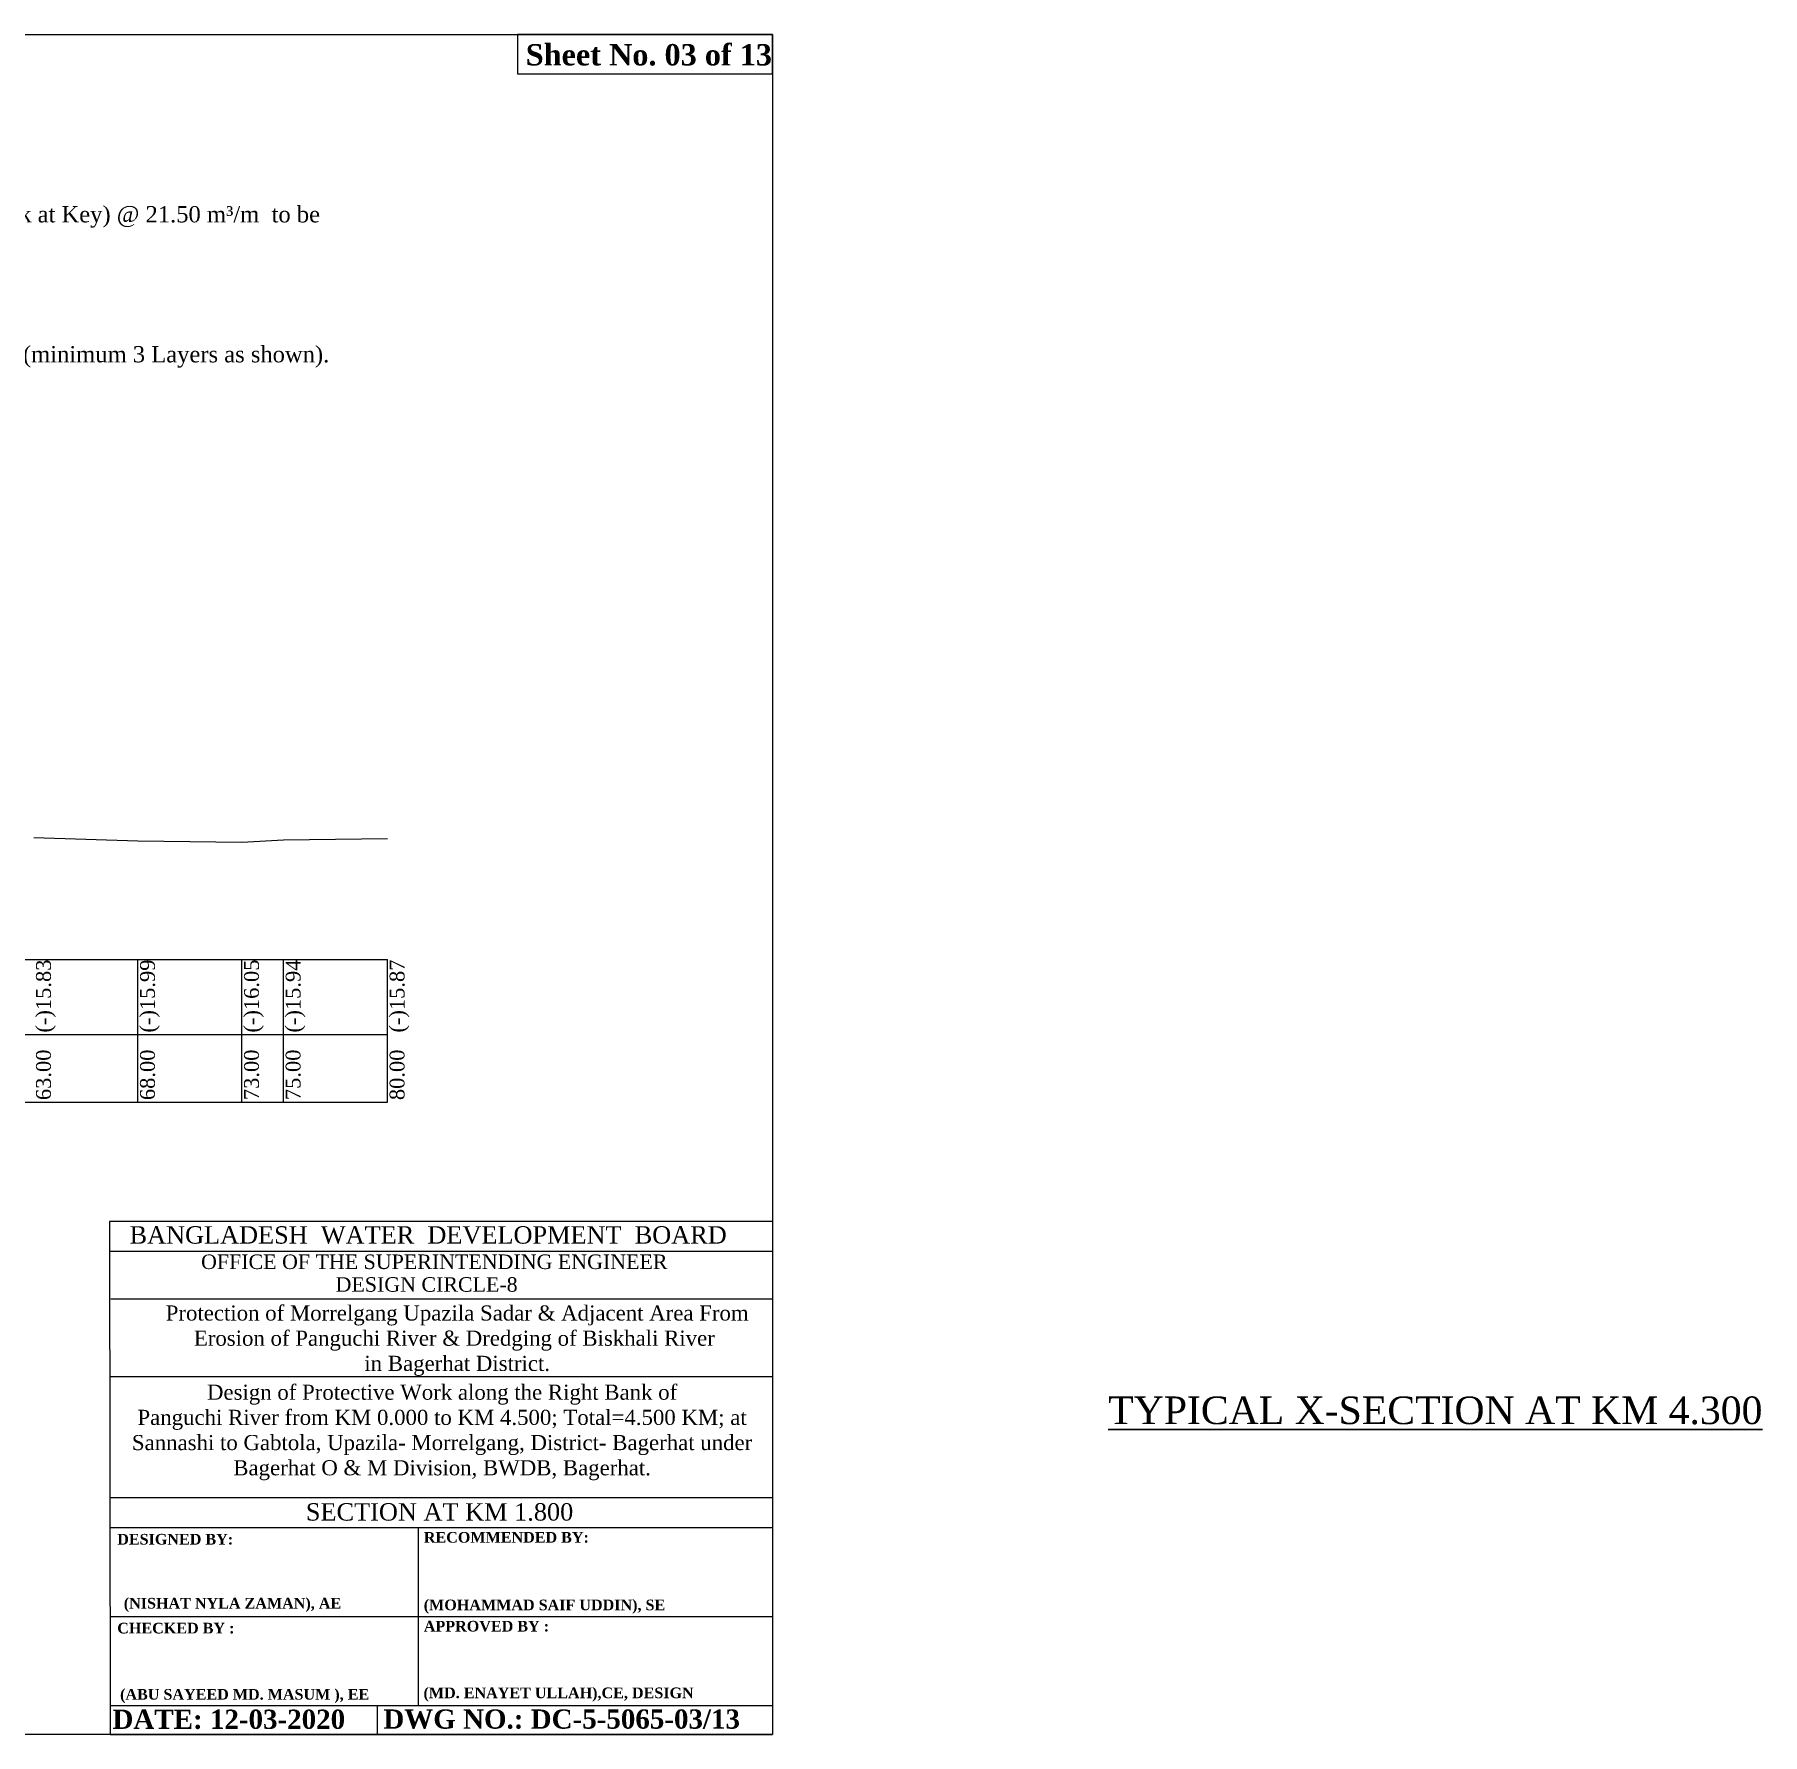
# Model space of a CAD drawing. Header units: metres. Extents: x -1354 to 3686, y -9962 to -7697.
# Drawn here: x -218.3 to -135.3, y -9693.3 to -9611.6 of the extents above; entities that cross this region are included whole.
import ezdxf
from ezdxf.enums import TextEntityAlignment as Align

# ---------------------------------------------------------------- set-up
doc = ezdxf.new("R2010")
doc.units = ezdxf.units.M
doc.layers.add('LINE', color=7, linetype='Continuous')
doc.styles.add('Kazi_T_H', font='timesbd.ttf')
doc.styles.get("Standard").update_dxf_attribs({"font": 'times.ttf'})

msp = doc.modelspace()

# ---------------------------------------------------------------- linework, layer by layer
at = {"color": 3, "linetype": 'Continuous', "lineweight": -3, "ltscale": 0.5}
for p, q in [((-218.376578, -9650.173059), (-213.376578, -9650.333059)), ((-208.376578, -9650.393059), (-206.376578, -9650.283059)), ((-206.376578, -9650.283059), (-201.376578, -9650.213059)), ((-213.376578, -9650.333059), (-208.376578, -9650.393059)), ((-201.376578, -9662.891596), (-201.376578, -9658.391596))]:
    msp.add_line(p, q, dxfattribs=at)
at = {"color": 0, "lineweight": -2}
for p, q in [((-286.376578, -9656.038867), (-201.376578, -9656.038867)), ((-213.376578, -9662.891596), (-213.376578, -9656.038867)), ((-208.376578, -9662.891596), (-208.376578, -9656.038867)), ((-206.376578, -9662.891596), (-206.376578, -9656.038867)), ((-201.376578, -9662.891596), (-201.376578, -9656.038867)), ((-296.169779, -9659.644482), (-201.376578, -9659.644482)), ((-296.169779, -9662.891596), (-201.376578, -9662.891596))]:
    msp.add_line(p, q, dxfattribs=at)
at = {"color": 0, "linetype": 'Continuous', "lineweight": -3, "ltscale": 0.5}
msp.add_line((-214.708037, -9693.27981), (-182.876666, -9693.27981), dxfattribs=at)
at = {"layer": 'LINE', "color": 0, "linetype": 'ByBlock', "lineweight": -3, "ltscale": 0.5}
for p, q in [((-214.750553, -9668.619968), (-214.708037, -9693.27981)), ((-182.8533, -9668.619968), (-214.750553, -9668.619968)), ((-182.8533, -9670.07494), (-214.748044, -9670.07494)), ((-182.8533, -9672.359704), (-214.68467, -9672.359704)), ((-182.876666, -9676.089951), (-214.708037, -9676.089951)), ((-182.876666, -9681.904041), (-214.708037, -9681.904041)), ((-182.876666, -9683.344882), (-214.708037, -9683.344882)), ((-199.890077, -9691.887916), (-199.890077, -9683.344882)), ((-214.708037, -9687.616399), (-182.876666, -9687.616399)), ((-214.708037, -9691.887916), (-182.876666, -9691.887916)), ((-201.865014, -9693.27981), (-201.865014, -9691.887916))]:
    msp.add_line(p, q, dxfattribs=at)
msp.add_lwpolyline([(-301.527016, -9611.576278), (-182.876666, -9611.576278), (-182.876666, -9693.27981), (-301.527016, -9693.27981)], close=True, dxfattribs=at)
at = {"layer": 'LINE', "color": 7, "lineweight": 13, "ltscale": 0.5}
msp.add_lwpolyline([(-182.876666, -9611.576278), (-195.13087, -9611.576278), (-195.13087, -9613.462), (-182.876666, -9613.462)], close=True, dxfattribs=at)

# ---------------------------------------------------------------- texts
at = {"color": 0, "lineweight": -2, "char_height": 0.715, "width": 2.15, "attachment_point": 1, "rotation": 90}
for s, insert in [('(-)15.83', (-218.276578, -9659.544482)), ('(-)15.99', (-213.276578, -9659.544482)), ('(-)16.05', (-208.276578, -9659.544482)), ('(-)15.94', (-206.276578, -9659.544482)), ('(-)15.87', (-201.276578, -9659.544482)), ('63.00', (-218.276578, -9662.791596)), ('68.00', (-213.276578, -9662.791596)), ('73.00', (-208.276578, -9662.791596)), ('75.00', (-206.276578, -9662.791596)), ('80.00', (-201.276578, -9662.791596))]:
    msp.add_mtext(s, dxfattribs=dict(at, insert=insert))
at = {"color": 0, "linetype": 'ByBlock', "lineweight": 30, "insert": (-166.729318, -9677.036553), "char_height": 1.32684107, "width": 81.78181267, "attachment_point": 1}
msp.add_mtext('{\\LTYPICAL X-SECTION AT KM 4.300}', dxfattribs=at)
at = {"layer": 'LINE', "color": 0, "linetype": 'ByBlock', "lineweight": -3, "ltscale": 0.5}
for s, height, p in [('BANGLADESH  WATER  DEVELOPMENT  BOARD', 0.83653579, (-199.425946, -9669.689382)), ('OFFICE OF THE SUPERINTENDING ENGINEER', 0.6977248, (-199.131851, -9670.909506)), ('DESIGN CIRCLE-8', 0.6977248, (-199.499158, -9672.000778)), ('SECTION AT KM 1.800', 0.83726976, (-198.876621, -9683.001941))]:
    msp.add_text(s, height=height, dxfattribs=at).set_placement(p, align=Align.CENTER)
at = {"layer": 'LINE', "color": 0, "linetype": 'ByBlock', "lineweight": -3, "ltscale": 0.5, "style": 'Kazi_T_H'}
for s, height, p in [('DESIGNED BY:', 0.51258201, (-214.372041, -9684.154078)), ('RECOMMENDED BY:', 0.51258201, (-199.633786, -9684.062497)), ('(NISHAT NYLA ZAMAN), AE', 0.51258201, (-214.058814, -9687.229963)), ('(MOHAMMAD SAIF UDDIN), SE ', 0.51258201, (-199.63838, -9687.311282)), ('CHECKED BY :', 0.51258201, (-214.372041, -9688.425595)), ('APPROVED BY :', 0.51258201, (-199.633786, -9688.334014)), ('(ABU SAYEED MD. MASUM ), EE', 0.51258201, (-214.236711, -9691.608463)), ('DATE: 12-03-2020', 0.92264762, (-214.602159, -9693.010971)), ('DWG NO.: DC-5-5065-03/13', 0.92264762, (-201.579578, -9693.001659))]:
    msp.add_text(s, height=height, dxfattribs=at).set_placement(p)
at = {"layer": 'LINE', "color": 7, "lineweight": 13, "ltscale": 0.5, "attachment_point": 1}
for s, insert, char_height, width in [('{\\fTimes New Roman|b1|i0|c0|p18;Sheet No. 03 of 13}', (-194.731903, -9612.0342), 1.02599024, 12.68350535), ('Assorted 2 Layers (minimum) C.C Blocks (including block at Key) @ 21.50 {\\C0;m³/m}  to be Placed / dumped at or below Working LWL  as shown. \\P450 x 450 x 450 ---------60 %\\P350 x 350 x 350 ---------40 %', (-246.567665, -9619.821272), 0.781767752, 43.00306746)]:
    msp.add_mtext(s, dxfattribs=dict(at, insert=insert, char_height=char_height, width=width))
at = {"layer": 'LINE', "color": 0, "linetype": 'ByBlock', "lineweight": -3, "ltscale": 0.5}
for s, insert, char_height, width, attachment_point in [('200 Kg Sand Filled Geo-bag to be dumped @ 20.50 m³/m ({\\C7;minimum} 3 Layers as shown).', (-246.648032, -9626.549315), 0.78176775, 44.3343089, 1), ('{\\fTimes New Roman|b1|i0|c0|p18; }Protection of Morrelgang Upazila Sadar & Adjacent Area From \\PErosion of Panguchi River & Dredging of Biskhali River\\P in Bagerhat District.', (-198.166161, -9672.66004), 0.726296, 46.93933881, 2), ('Design of Protective Work along the Right Bank of \\PPanguchi River from KM 0.000 to KM 4.500; Total=4.500 KM; at Sannashi to Gabtola, Upazila- Morrelgang, District- Bagerhat under Bagerhat O & M Division, BWDB, Bagerhat.', (-198.755034, -9676.466554), 0.726295999, 31.73925022, 2)]:
    msp.add_mtext(s, dxfattribs=dict(at, insert=insert, char_height=char_height, width=width, attachment_point=attachment_point))
at = {"layer": 'LINE', "color": 0, "linetype": 'ByBlock', "lineweight": -3, "ltscale": 0.5, "insert": (-193.153888, -9691.025008), "char_height": 0.51258201, "width": 16.57940615, "attachment_point": 2, "style": 'Kazi_T_H'}
msp.add_mtext('(MD. ENAYET ULLAH),CE, DESIGN', dxfattribs=at)

doc.saveas('drawing.dxf')
